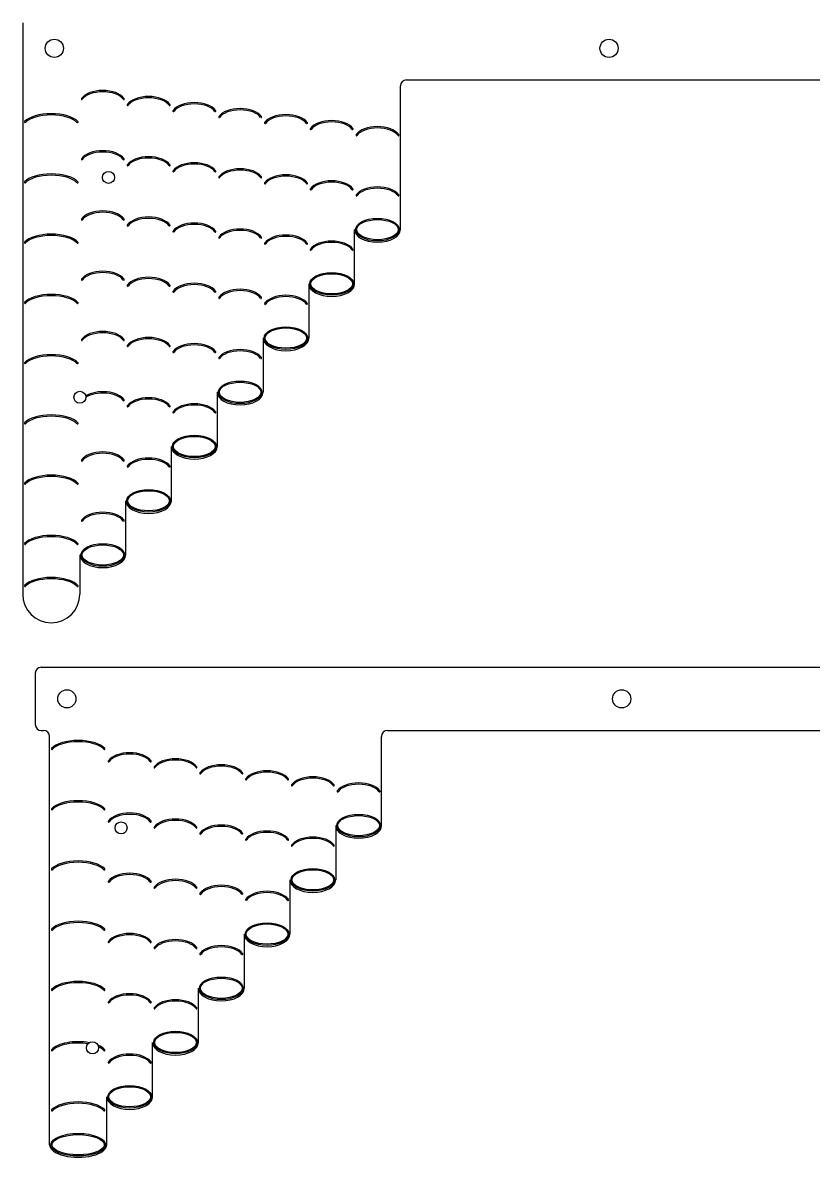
# Model space of a CAD drawing. Header units: millimetres. Extents: x -1211 to 233, y -1153 to 100.
# Drawn here: x -425.3 to -294.1, y -858.4 to -670.1 of the extents above; entities that cross this region are included whole.
import ezdxf

# ---------------------------------------------------------------- set-up
doc = ezdxf.new("R2010")
doc.units = ezdxf.units.MM
doc.layers.get('0').update_dxf_attribs({"lineweight": 25, "true_color": 0xffffff})
for name, color, linetype, lineweight, true_color in [('brass', 7, 'Continuous', 25, 0x000000), ('f1', 7, 'Continuous', 25, 0x000000), ('f2', 7, 'Continuous', 25, 0x000000)]:
    doc.layers.add(name, color=color, linetype=linetype, lineweight=lineweight, true_color=true_color)

msp = doc.modelspace()

# ---------------------------------------------------------------- linework, layer by layer
for p, q in [((-422.23, -787.56), (-421.85, -787.56)), ((-364.75, -787.56), (-194.9, -787.56))]:
    msp.add_line(p, q)
for centre in [(-408.98, -803.73), (-413.73, -840.23)]:
    msp.add_circle(centre, 1)
for centre, start, end in [((-421.85, -788.56), 0, 90), ((-364.75, -788.56), 90, 180)]:
    msp.add_arc(centre, 1, start, end)
at = {"layer": 'brass'}
msp.add_line((-423.23, -778.06), (-423.23, -786.56), dxfattribs=at)
for centre, start, end in [((-422.23, -778.06), 90, 180), ((-422.23, -786.56), 180, 270)]:
    msp.add_arc(centre, 1, start, end, dxfattribs=at)
at = {"layer": 'f1'}
for p, q in [((-425.32, -670.09), (-425.32, -764.93)), ((-361.62, -679.59), (-202.22, -679.59)), ((-362.62, -704.43), (-362.62, -680.59)), ((-370.22, -713.43), (-370.22, -704.43)), ((-377.82, -713.43), (-377.82, -722.43)), ((-385.42, -722.43), (-385.42, -731.43)), ((-393.02, -731.43), (-393.02, -740.43)), ((-400.62, -749.43), (-400.62, -740.43)), ((-408.22, -758.43), (-408.22, -749.43)), ((-415.82, -758.43), (-415.82, -764.93)), ((-422.23, -777.06), (-137.43, -777.06))]:
    msp.add_line(p, q, dxfattribs=at)
for centre, radius in [((-420.07, -674.34), 1.51), ((-327.97, -674.34), 1.51), ((-411.07, -695.76), 1), ((-415.82, -732.26), 1), ((-417.98, -782.31), 1.51), ((-325.88, -782.31), 1.51)]:
    msp.add_circle(centre, radius, dxfattribs=at)
for centre, radius, start, end in [((-361.62, -680.59), 1, 90, 180), ((-420.57, -764.93), 4.75, 180, 360)]:
    msp.add_arc(centre, radius, start, end, dxfattribs=at)
at = {"layer": 'f1', "color": 5, "true_color": 0x0000ff}
for centre, start, end in [((-424.91, -686.58), 135.4006, 321.3987), ((-416.22, -686.58), 218.6013, 44.5994), ((-424.91, -696.58), 135.4006, 321.3987), ((-416.22, -696.58), 218.6013, 44.5994), ((-424.91, -706.58), 135.4006, 321.3987), ((-416.22, -706.58), 218.6013, 44.5994), ((-424.91, -716.58), 135.4006, 321.3987), ((-416.22, -716.58), 218.6013, 44.5994), ((-424.91, -726.58), 135.4006, 321.3987), ((-416.22, -726.58), 218.6013, 44.5994), ((-424.91, -736.58), 135.4006, 321.3987), ((-416.22, -736.58), 218.6013, 44.5994), ((-424.91, -746.58), 135.4006, 321.3987), ((-416.22, -746.58), 218.6013, 44.5994), ((-424.91, -756.58), 135.4006, 321.3987), ((-416.22, -756.58), 218.6013, 44.5994), ((-424.91, -763.56), 135.4006, 321.3987), ((-416.22, -763.56), 218.6013, 44.5994)]:
    msp.add_arc(centre, 0.103, start, end, dxfattribs=at)
for centre, major_axis, ratio, start_param, end_param in [((-412.02, -683.43), (3.8, 0), 0.55122, 0.375247, 2.766345), ((-412.02, -683.43), (3.62, 0), 0.517205, 0.343264, 2.798328), ((-415.49, -682.74), (0, 0.103), 0.8, 0.79239, 4.038669), ((-408.54, -682.74), (0, 0.103), 0.8, 2.244517, 5.490795), ((-404.42, -684.43), (3.8, 0), 0.55122, 0.375247, 2.766345), ((-404.42, -684.43), (3.62, 0), 0.517205, 0.343264, 2.798328), ((-396.82, -685.43), (-3.8, 0), 0.55122, 3.51684, 5.907938), ((-396.82, -685.43), (-3.62, 0), 0.517205, 3.484857, 5.939921), ((-420.57, -687.28), (4.75, 0), 0.440976, 0.375247, 2.766345), ((-420.57, -687.28), (4.53, 0), 0.413764, 0.343264, 2.798328), ((-407.89, -683.74), (0, 0.103), 0.8, 0.79239, 4.038669), ((-400.94, -683.74), (0, 0.103), 0.8, 2.244517, 5.490795), ((-400.29, -684.74), (0, 0.103), 0.8, 0.79239, 4.038669), ((-393.34, -684.74), (0, 0.103), 0.8, 2.244517, 5.490795), ((-389.22, -686.43), (3.8, 0), 0.55122, 0.375247, 2.766345), ((-389.22, -686.43), (3.62, 0), 0.517205, 0.343264, 2.798328), ((-381.62, -687.43), (3.8, 0), 0.55122, 0.375247, 2.766345), ((-392.69, -685.74), (0, 0.103), 0.8, 0.79239, 4.038669), ((-385.74, -685.74), (0, 0.103), 0.8, 2.244517, 5.490795), ((-385.09, -686.74), (0, 0.103), 0.8, 0.79239, 4.038669), ((-381.62, -687.43), (3.62, 0), 0.517205, 0.343264, 2.798328), ((-378.14, -686.74), (0, 0.103), 0.8, 2.244517, 5.490795), ((-374.02, -688.43), (3.8, 0), 0.55122, 0.375247, 2.766345), ((-374.02, -688.43), (3.62, 0), 0.517205, 0.343264, 2.798328), ((-366.42, -689.43), (3.8, 0), 0.55122, 0.375247, 2.766345), ((-377.49, -687.74), (0, 0.103), 0.8, 0.79239, 4.038669), ((-370.54, -687.74), (0, 0.103), 0.8, 2.244517, 5.490795), ((-369.89, -688.74), (0, 0.103), 0.8, 0.79239, 4.038669), ((-366.42, -689.43), (3.62, 0), 0.517205, 0.343264, 2.798328), ((-362.94, -688.74), (0, 0.103), 0.8, 2.244517, 5.490795), ((-415.49, -692.74), (0, 0.103), 0.8, 0.79239, 4.038669), ((-412.02, -693.43), (3.8, 0), 0.55122, 0.375247, 2.766345), ((-412.02, -693.43), (3.62, 0), 0.517205, 0.343264, 2.798328), ((-408.54, -692.74), (0, 0.103), 0.8, 2.244517, 5.490795), ((-404.42, -694.43), (-3.8, 0), 0.55122, 3.51684, 5.907938), ((-404.42, -694.43), (-3.62, 0), 0.517205, 3.484857, 5.939921), ((-407.89, -693.74), (0, 0.103), 0.8, 0.79239, 4.038669), ((-400.94, -693.74), (0, 0.103), 0.8, 2.244517, 5.490795), ((-400.29, -694.74), (0, 0.103), 0.8, 0.79239, 4.038669), ((-396.82, -695.43), (3.8, 0), 0.55122, 0.375247, 2.766345), ((-396.82, -695.43), (3.62, 0), 0.517205, 0.343264, 2.798328), ((-393.34, -694.74), (0, 0.103), 0.8, 2.244517, 5.490795), ((-389.22, -696.43), (3.8, 0), 0.55122, 0.375247, 2.766345), ((-389.22, -696.43), (3.62, 0), 0.517205, 0.343264, 2.798328), ((-420.57, -697.28), (4.75, 0), 0.440976, 0.375247, 2.766345), ((-420.57, -697.28), (4.53, 0), 0.413764, 0.343264, 2.798328), ((-392.69, -695.74), (0, 0.103), 0.8, 0.79239, 4.038669), ((-385.74, -695.74), (0, 0.103), 0.8, 2.244517, 5.490795), ((-385.09, -696.74), (0, 0.103), 0.8, 0.79239, 4.038669), ((-381.62, -697.43), (3.8, 0), 0.55122, 0.375247, 2.766345), ((-381.62, -697.43), (3.62, 0), 0.517205, 0.343264, 2.798328), ((-378.14, -696.74), (0, 0.103), 0.8, 2.244517, 5.490795), ((-374.02, -698.43), (3.8, 0), 0.55122, 0.375247, 2.766345), ((-374.02, -698.43), (3.62, 0), 0.517205, 0.343264, 2.798328), ((-377.49, -697.74), (0, 0.103), 0.8, 0.79239, 4.038669), ((-370.54, -697.74), (0, 0.103), 0.8, 2.244517, 5.490795), ((-366.42, -699.43), (3.8, 0), 0.55122, 0.375247, 2.766345), ((-366.42, -699.43), (3.62, 0), 0.517205, 0.343264, 2.798328), ((-369.89, -698.74), (0, 0.103), 0.8, 0.79239, 4.038669), ((-362.94, -698.74), (0, 0.103), 0.8, 2.244517, 5.490795), ((-412.02, -703.43), (-3.8, 0), 0.55122, 3.51684, 5.907938), ((-412.02, -703.43), (-3.62, 0), 0.517205, 3.484857, 5.939921), ((-404.42, -704.43), (3.8, 0), 0.55122, 0.375247, 2.766345), ((-415.49, -702.74), (0, 0.103), 0.8, 0.79239, 4.038669), ((-408.54, -702.74), (0, 0.103), 0.8, 2.244517, 5.490795), ((-407.89, -703.74), (0, 0.103), 0.8, 0.79239, 4.038669), ((-404.42, -704.43), (3.62, 0), 0.517205, 0.343264, 2.798328), ((-400.94, -703.74), (0, 0.103), 0.8, 2.244517, 5.490795), ((-396.82, -705.43), (3.8, 0), 0.55122, 0.375247, 2.766345), ((-396.82, -705.43), (3.62, 0), 0.517205, 0.343264, 2.798328), ((-420.57, -707.28), (4.75, 0), 0.440976, 0.375247, 2.766345), ((-420.57, -707.28), (4.53, 0), 0.413764, 0.343264, 2.798328), ((-400.29, -704.74), (0, 0.103), 0.8, 0.79239, 4.038669), ((-393.34, -704.74), (0, 0.103), 0.8, 2.244517, 5.490795), ((-392.69, -705.74), (0, 0.103), 0.8, 0.79239, 4.038669), ((-389.22, -706.43), (3.8, 0), 0.55122, 0.375247, 2.766345), ((-389.22, -706.43), (3.62, 0), 0.517205, 0.343264, 2.798328), ((-385.74, -705.74), (0, 0.103), 0.8, 2.244517, 5.490795), ((-381.62, -707.43), (3.8, 0), 0.55122, 0.375247, 2.766345), ((-381.62, -707.43), (3.62, 0), 0.517205, 0.343264, 2.798328), ((-385.09, -706.74), (0, 0.103), 0.8, 0.79239, 4.038669), ((-378.14, -706.74), (0, 0.103), 0.8, 2.244517, 5.490795), ((-377.49, -707.74), (0, 0.103), 0.8, 0.79239, 4.038669), ((-374.02, -708.43), (3.8, 0), 0.55122, 0.375247, 2.766345), ((-374.02, -708.43), (3.62, 0), 0.517205, 0.343264, 2.798328), ((-370.54, -707.74), (0, 0.103), 0.8, 2.244517, 5.490795), ((-412.02, -713.43), (3.8, 0), 0.55122, 0.375247, 2.766345), ((-412.02, -713.43), (3.62, 0), 0.517205, 0.343264, 2.798328), ((-415.49, -712.74), (0, 0.103), 0.8, 0.79239, 4.038669), ((-408.54, -712.74), (0, 0.103), 0.8, 2.244517, 5.490795), ((-407.89, -713.74), (0, 0.103), 0.8, 0.79239, 4.038669), ((-404.42, -714.43), (3.8, 0), 0.55122, 0.375247, 2.766345), ((-404.42, -714.43), (3.62, 0), 0.517205, 0.343264, 2.798328), ((-400.94, -713.74), (0, 0.103), 0.8, 2.244517, 5.490795), ((-396.82, -715.43), (3.8, 0), 0.55122, 0.375247, 2.766345), ((-396.82, -715.43), (3.62, 0), 0.517205, 0.343264, 2.798328), ((-420.57, -717.28), (4.75, 0), 0.440976, 0.375247, 2.766345), ((-420.57, -717.28), (4.53, 0), 0.413764, 0.343264, 2.798328), ((-400.29, -714.74), (0, 0.103), 0.8, 0.79239, 4.038669), ((-393.34, -714.74), (0, 0.103), 0.8, 2.244517, 5.490795), ((-389.22, -716.43), (3.8, 0), 0.55122, 0.375247, 2.766345), ((-389.22, -716.43), (3.62, 0), 0.517205, 0.343264, 2.798328), ((-381.62, -717.43), (3.8, 0), 0.55122, 0.375247, 2.766345), ((-381.62, -717.43), (3.62, 0), 0.517205, 0.343264, 2.798328), ((-392.69, -715.74), (0, 0.103), 0.8, 0.79239, 4.038669), ((-385.74, -715.74), (0, 0.103), 0.8, 2.244517, 5.490795), ((-385.09, -716.74), (0, 0.103), 0.8, 0.79239, 4.038669), ((-378.14, -716.74), (0, 0.103), 0.8, 2.244517, 5.490795), ((-415.49, -722.74), (0, 0.103), 0.8, 0.79239, 4.038669), ((-412.02, -723.43), (3.8, 0), 0.55122, 0.375247, 2.766345), ((-412.02, -723.43), (3.62, 0), 0.517205, 0.343264, 2.798328), ((-408.54, -722.74), (0, 0.103), 0.8, 2.244517, 5.490795), ((-404.42, -724.43), (3.8, 0), 0.55122, 0.375247, 2.766345), ((-404.42, -724.43), (3.62, 0), 0.517205, 0.343264, 2.798328), ((-407.89, -723.74), (0, 0.103), 0.8, 0.79239, 4.038669), ((-400.94, -723.74), (0, 0.103), 0.8, 2.244517, 5.490795), ((-400.29, -724.74), (0, 0.103), 0.8, 0.79239, 4.038669), ((-396.82, -725.43), (3.8, 0), 0.55122, 0.375247, 2.766345), ((-396.82, -725.43), (3.62, 0), 0.517205, 0.343264, 2.798328), ((-393.34, -724.74), (0, 0.103), 0.8, 2.244517, 5.490795), ((-389.22, -726.43), (3.8, 0), 0.55122, 0.375247, 2.766345), ((-389.22, -726.43), (3.62, 0), 0.517205, 0.343264, 2.798328), ((-420.57, -727.28), (4.75, 0), 0.440976, 0.375247, 2.766345), ((-420.57, -727.28), (4.53, 0), 0.413764, 0.343264, 2.798328), ((-392.69, -725.74), (0, 0.103), 0.8, 0.79239, 4.038669), ((-385.74, -725.74), (0, 0.103), 0.8, 2.244517, 5.490795), ((-412.02, -733.43), (3.8, 0), 0.55122, 0.375247, 2.409598), ((-412.02, -733.43), (3.62, 0), 0.517205, 0.343264, 2.454091), ((-404.42, -734.43), (3.8, 0), 0.55122, 0.375247, 2.766345), ((-408.54, -732.74), (0, 0.103), 0.8, 2.244517, 5.490795), ((-407.89, -733.74), (0, 0.103), 0.8, 0.79239, 4.038669), ((-404.42, -734.43), (3.62, 0), 0.517205, 0.343264, 2.798328), ((-400.94, -733.74), (0, 0.103), 0.8, 2.244517, 5.490795), ((-396.82, -735.43), (3.8, 0), 0.55122, 0.375247, 2.766345), ((-396.82, -735.43), (3.62, 0), 0.517205, 0.343264, 2.798328), ((-420.57, -737.28), (4.75, 0), 0.440976, 0.375247, 2.766345), ((-420.57, -737.28), (4.53, 0), 0.413764, 0.343264, 2.798328), ((-400.29, -734.74), (0, 0.103), 0.8, 0.79239, 4.038669), ((-393.34, -734.74), (0, 0.103), 0.8, 2.244517, 5.490795), ((-412.02, -743.43), (3.8, 0), 0.55122, 0.375247, 2.766345), ((-412.02, -743.43), (3.62, 0), 0.517205, 0.343264, 2.798328), ((-415.49, -742.74), (0, 0.103), 0.8, 0.79239, 4.038669), ((-408.54, -742.74), (0, 0.103), 0.8, 2.244517, 5.490795), ((-407.89, -743.74), (0, 0.103), 0.8, 0.79239, 4.038669), ((-404.42, -744.43), (3.8, 0), 0.55122, 0.375247, 2.766345), ((-404.42, -744.43), (3.62, 0), 0.517205, 0.343264, 2.798328), ((-400.94, -743.74), (0, 0.103), 0.8, 2.244517, 5.490795), ((-420.57, -747.28), (4.75, 0), 0.440976, 0.375247, 2.766345), ((-420.57, -747.28), (4.53, 0), 0.413764, 0.343264, 2.798328), ((-412.02, -753.43), (3.8, 0), 0.55122, 0.375247, 2.766345), ((-415.49, -752.74), (0, 0.103), 0.8, 0.79239, 4.038669), ((-412.02, -753.43), (3.62, 0), 0.517205, 0.343264, 2.798328), ((-408.54, -752.74), (0, 0.103), 0.8, 2.244517, 5.490795), ((-420.57, -757.28), (4.75, 0), 0.440976, 0.375247, 2.766345), ((-420.57, -757.28), (4.53, 0), 0.413764, 0.343264, 2.798328), ((-420.57, -764.26), (4.75, 0), 0.440976, 0.375247, 2.766345), ((-420.57, -764.26), (4.53, 0), 0.413764, 0.343264, 2.798328)]:
    msp.add_ellipse(centre, major_axis=major_axis, ratio=ratio, start_param=start_param, end_param=end_param, dxfattribs=at)
for centre, major_axis, ratio in [((-366.42, -704.43), (3.62, 0), 0.517205), ((-366.42, -704.43), (-3.46, 0), 0.483354), ((-374.02, -713.43), (3.62, 0), 0.517205), ((-374.02, -713.43), (-3.46, 0), 0.483354), ((-381.62, -722.43), (3.62, 0), 0.517205), ((-381.62, -722.43), (-3.46, 0), 0.483354), ((-389.22, -731.43), (3.62, 0), 0.517205), ((-389.22, -731.43), (-3.46, 0), 0.483354), ((-396.82, -740.43), (3.62, 0), 0.517205), ((-396.82, -740.43), (-3.46, 0), 0.483354), ((-404.42, -749.43), (3.62, 0), 0.517205), ((-404.42, -749.43), (-3.46, 0), 0.483354), ((-412.02, -758.43), (3.62, 0), 0.517205), ((-412.02, -758.43), (-3.46, 0), 0.483354)]:
    msp.add_ellipse(centre, major_axis=major_axis, ratio=ratio, dxfattribs=at)
at = {"layer": 'f1'}
for centre in [(-366.42, -704.43), (-374.02, -713.43), (-381.62, -722.43), (-389.22, -731.43), (-396.82, -740.43), (-404.42, -749.43), (-412.02, -758.43)]:
    msp.add_ellipse(centre, major_axis=(3.8, 0), ratio=0.55122, start_param=3.141593, end_param=0, dxfattribs=at)
at = {"layer": 'f2'}
for p, q in [((-420.85, -856.31), (-420.85, -788.56)), ((-365.75, -803.35), (-365.75, -788.56)), ((-373.35, -803.35), (-373.35, -812.35)), ((-380.95, -812.35), (-380.95, -821.35)), ((-388.55, -821.35), (-388.55, -830.35)), ((-396.15, -839.35), (-396.15, -830.35)), ((-403.75, -848.35), (-403.75, -839.35)), ((-411.35, -856.31), (-411.35, -848.35))]:
    msp.add_line(p, q, dxfattribs=at)
at = {"layer": 'f2', "color": 5, "true_color": 0x0000ff}
for centre, start, end in [((-420.45, -790.61), 135.4006, 321.3987), ((-411.76, -790.61), 218.6013, 44.5994), ((-420.45, -800.61), 135.4006, 321.3987), ((-411.76, -800.61), 218.6013, 44.5994), ((-420.45, -810.61), 135.4006, 321.3987), ((-411.76, -810.61), 218.6013, 44.5994), ((-420.45, -820.61), 135.4006, 321.3987), ((-411.76, -820.61), 218.6013, 44.5994), ((-420.45, -830.61), 135.4006, 321.3987), ((-411.76, -830.61), 218.6013, 44.5994), ((-420.45, -840.61), 135.4006, 321.3987), ((-411.76, -840.61), 218.6013, 44.5994), ((-420.45, -850.61), 135.4006, 321.3987), ((-411.76, -850.61), 218.6013, 44.5994)]:
    msp.add_arc(centre, 0.103, start, end, dxfattribs=at)
for centre, major_axis, ratio, start_param, end_param in [((-416.1, -791.31), (-4.75, 0), 0.440976, 3.51684, 5.907938), ((-416.1, -791.31), (-4.53, 0), 0.413764, 3.484857, 5.939921), ((-411.03, -792.66), (0, 0.103), 0.8, 0.79239, 4.038669), ((-407.55, -793.35), (-3.8, 0), 0.55122, 3.51684, 5.907938), ((-407.55, -793.35), (-3.62, 0), 0.517205, 3.484857, 5.939921), ((-404.07, -792.66), (0, 0.103), 0.8, 2.244517, 5.490795), ((-399.95, -794.35), (3.8, 0), 0.55122, 0.375247, 2.766345), ((-399.95, -794.35), (3.62, 0), 0.517205, 0.343264, 2.798328), ((-403.43, -793.66), (0, 0.103), 0.8, 0.79239, 4.038669), ((-396.47, -793.66), (0, 0.103), 0.8, 2.244517, 5.490795), ((-395.83, -794.66), (0, 0.103), 0.8, 0.79239, 4.038669), ((-392.35, -795.35), (3.8, 0), 0.55122, 0.375247, 2.766345), ((-392.35, -795.35), (3.62, 0), 0.517205, 0.343264, 2.798328), ((-388.87, -794.66), (0, 0.103), 0.8, 2.244517, 5.490795), ((-384.75, -796.35), (3.8, 0), 0.55122, 0.375247, 2.766345), ((-384.75, -796.35), (3.62, 0), 0.517205, 0.343264, 2.798328), ((-388.23, -795.66), (0, 0.103), 0.8, 0.79239, 4.038669), ((-381.27, -795.66), (0, 0.103), 0.8, 2.244517, 5.490795), ((-377.15, -797.35), (3.8, 0), 0.55122, 0.375247, 2.766345), ((-377.15, -797.35), (3.62, 0), 0.517205, 0.343264, 2.798328), ((-369.55, -798.35), (3.8, 0), 0.55122, 0.375247, 2.766345), ((-369.55, -798.35), (3.62, 0), 0.517205, 0.343264, 2.798328), ((-380.63, -796.66), (0, 0.103), 0.8, 0.79239, 4.038669), ((-373.67, -796.66), (0, 0.103), 0.8, 2.244517, 5.490795), ((-373.03, -797.66), (0, 0.103), 0.8, 0.79239, 4.038669), ((-366.07, -797.66), (0, 0.103), 0.8, 2.244517, 5.490795), ((-416.1, -801.31), (-4.75, 0), 0.440976, 3.51684, 5.907938), ((-416.1, -801.31), (-4.53, 0), 0.413764, 3.484857, 5.939921), ((-407.55, -803.35), (3.8, 0), 0.55122, 0.375247, 2.766345), ((-407.55, -803.35), (3.62, 0), 0.517205, 0.343264, 2.798328), ((-411.03, -802.66), (0, 0.103), 0.8, 0.79239, 4.038669), ((-404.07, -802.66), (0, 0.103), 0.8, 2.244517, 5.490795), ((-403.43, -803.66), (0, 0.103), 0.8, 0.79239, 4.038669), ((-399.95, -804.35), (3.8, 0), 0.55122, 0.375247, 2.766345), ((-399.95, -804.35), (3.62, 0), 0.517205, 0.343264, 2.798328), ((-396.47, -803.66), (0, 0.103), 0.8, 2.244517, 5.490795), ((-392.35, -805.35), (3.8, 0), 0.55122, 0.375247, 2.766345), ((-392.35, -805.35), (3.62, 0), 0.517205, 0.343264, 2.798328), ((-395.83, -804.66), (0, 0.103), 0.8, 0.79239, 4.038669), ((-388.87, -804.66), (0, 0.103), 0.8, 2.244517, 5.490795), ((-388.23, -805.66), (0, 0.103), 0.8, 0.79239, 4.038669), ((-384.75, -806.35), (3.8, 0), 0.55122, 0.375247, 2.766345), ((-384.75, -806.35), (3.62, 0), 0.517205, 0.343264, 2.798328), ((-381.27, -805.66), (0, 0.103), 0.8, 2.244517, 5.490795), ((-377.15, -807.35), (3.8, 0), 0.55122, 0.375247, 2.766345), ((-377.15, -807.35), (3.62, 0), 0.517205, 0.343264, 2.798328), ((-380.63, -806.66), (0, 0.103), 0.8, 0.79239, 4.038669), ((-373.67, -806.66), (0, 0.103), 0.8, 2.244517, 5.490795), ((-416.1, -811.31), (-4.75, 0), 0.440976, 3.51684, 5.907938), ((-416.1, -811.31), (-4.53, 0), 0.413764, 3.484857, 5.939921), ((-407.55, -813.35), (3.8, 0), 0.55122, 0.375247, 2.766345), ((-407.55, -813.35), (3.62, 0), 0.517205, 0.343264, 2.798328), ((-411.03, -812.66), (0, 0.103), 0.8, 0.79239, 4.038669), ((-404.07, -812.66), (0, 0.103), 0.8, 2.244517, 5.490795), ((-399.95, -814.35), (3.8, 0), 0.55122, 0.375247, 2.766345), ((-399.95, -814.35), (3.62, 0), 0.517205, 0.343264, 2.798328), ((-392.35, -815.35), (3.8, 0), 0.55122, 0.375247, 2.766345), ((-392.35, -815.35), (3.62, 0), 0.517205, 0.343264, 2.798328), ((-403.43, -813.66), (0, 0.103), 0.8, 0.79239, 4.038669), ((-396.47, -813.66), (0, 0.103), 0.8, 2.244517, 5.490795), ((-395.83, -814.66), (0, 0.103), 0.8, 0.79239, 4.038669), ((-388.87, -814.66), (0, 0.103), 0.8, 2.244517, 5.490795), ((-384.75, -816.35), (3.8, 0), 0.55122, 0.375247, 2.766345), ((-384.75, -816.35), (3.62, 0), 0.517205, 0.343264, 2.798328), ((-388.23, -815.66), (0, 0.103), 0.8, 0.79239, 4.038669), ((-381.27, -815.66), (0, 0.103), 0.8, 2.244517, 5.490795), ((-416.1, -821.31), (-4.75, 0), 0.440976, 3.51684, 5.907938), ((-416.1, -821.31), (-4.53, 0), 0.413764, 3.484857, 5.939921), ((-411.03, -822.66), (0, 0.103), 0.8, 0.79239, 4.038669), ((-407.55, -823.35), (3.8, 0), 0.55122, 0.375247, 2.766345), ((-407.55, -823.35), (3.62, 0), 0.517205, 0.343264, 2.798328), ((-404.07, -822.66), (0, 0.103), 0.8, 2.244517, 5.490795), ((-399.95, -824.35), (3.8, 0), 0.55122, 0.375247, 2.766345), ((-399.95, -824.35), (3.62, 0), 0.517205, 0.343264, 2.798328), ((-403.43, -823.66), (0, 0.103), 0.8, 0.79239, 4.038669), ((-396.47, -823.66), (0, 0.103), 0.8, 2.244517, 5.490795), ((-395.83, -824.66), (0, 0.103), 0.8, 0.79239, 4.038669), ((-392.35, -825.35), (3.8, 0), 0.55122, 0.375247, 2.766345), ((-392.35, -825.35), (3.62, 0), 0.517205, 0.343264, 2.798328), ((-388.87, -824.66), (0, 0.103), 0.8, 2.244517, 5.490795), ((-416.1, -831.31), (-4.75, 0), 0.440976, 3.51684, 5.907938), ((-416.1, -831.31), (-4.53, 0), 0.413764, 3.484857, 5.939921), ((-407.55, -833.35), (3.8, 0), 0.55122, 0.375247, 2.766345), ((-407.55, -833.35), (3.62, 0), 0.517205, 0.343264, 2.798328), ((-399.95, -834.35), (3.8, 0), 0.55122, 0.375247, 2.766345), ((-411.03, -832.66), (0, 0.103), 0.8, 0.79239, 4.038669), ((-404.07, -832.66), (0, 0.103), 0.8, 2.244517, 5.490795), ((-403.43, -833.66), (0, 0.103), 0.8, 0.79239, 4.038669), ((-399.95, -834.35), (3.62, 0), 0.517205, 0.343264, 2.798328), ((-396.47, -833.66), (0, 0.103), 0.8, 2.244517, 5.490795), ((-416.1, -841.31), (-4.75, 0), 0.440976, 4.312193, 5.907938), ((-416.1, -841.31), (-4.53, 0), 0.413764, 4.343577, 5.939921), ((-416.1, -841.31), (-4.75, 0), 0.440976, 3.51684, 3.952413), ((-416.1, -841.31), (-4.53, 0), 0.413764, 3.484857, 3.87718), ((-407.55, -843.35), (3.8, 0), 0.55122, 0.375247, 2.766345), ((-407.55, -843.35), (3.62, 0), 0.517205, 0.343264, 2.798328), ((-411.03, -842.66), (0, 0.103), 0.8, 0.79239, 4.038669), ((-404.07, -842.66), (0, 0.103), 0.8, 2.244517, 5.490795), ((-416.1, -851.31), (-4.75, 0), 0.440976, 3.51684, 5.907938), ((-416.1, -851.31), (-4.53, 0), 0.413764, 3.484857, 5.939921)]:
    msp.add_ellipse(centre, major_axis=major_axis, ratio=ratio, start_param=start_param, end_param=end_param, dxfattribs=at)
for centre, major_axis, ratio in [((-369.55, -803.35), (3.62, 0), 0.517205), ((-369.55, -803.35), (-3.46, 0), 0.483354), ((-377.15, -812.35), (3.62, 0), 0.517205), ((-377.15, -812.35), (-3.46, 0), 0.483354), ((-384.75, -821.35), (3.62, 0), 0.517205), ((-384.75, -821.35), (-3.46, 0), 0.483354), ((-392.35, -830.35), (3.62, 0), 0.517205), ((-392.35, -830.35), (-3.46, 0), 0.483354), ((-399.95, -839.35), (3.62, 0), 0.517205), ((-399.95, -839.35), (-3.46, 0), 0.483354), ((-407.55, -848.35), (3.62, 0), 0.517205), ((-407.55, -848.35), (-3.46, 0), 0.483354), ((-416.1, -856.31), (-4.53, 0), 0.413764), ((-416.1, -856.31), (-4.33, 0), 0.386683)]:
    msp.add_ellipse(centre, major_axis=major_axis, ratio=ratio, dxfattribs=at)
at = {"layer": 'f2'}
for centre, major_axis, ratio, start_param, end_param in [((-369.55, -803.35), (3.8, 0), 0.55122, 3.141593, 0), ((-377.15, -812.35), (3.8, 0), 0.55122, 3.141593, 0), ((-384.75, -821.35), (3.8, 0), 0.55122, 3.141593, 0), ((-392.35, -830.35), (3.8, 0), 0.55122, 3.141593, 0), ((-399.95, -839.35), (3.8, 0), 0.55122, 3.141593, 0), ((-407.55, -848.35), (3.8, 0), 0.55122, 3.141593, 0), ((-416.1, -856.31), (-4.75, 0), 0.440976, 0, 3.141593)]:
    msp.add_ellipse(centre, major_axis=major_axis, ratio=ratio, start_param=start_param, end_param=end_param, dxfattribs=at)

doc.saveas('drawing.dxf')
